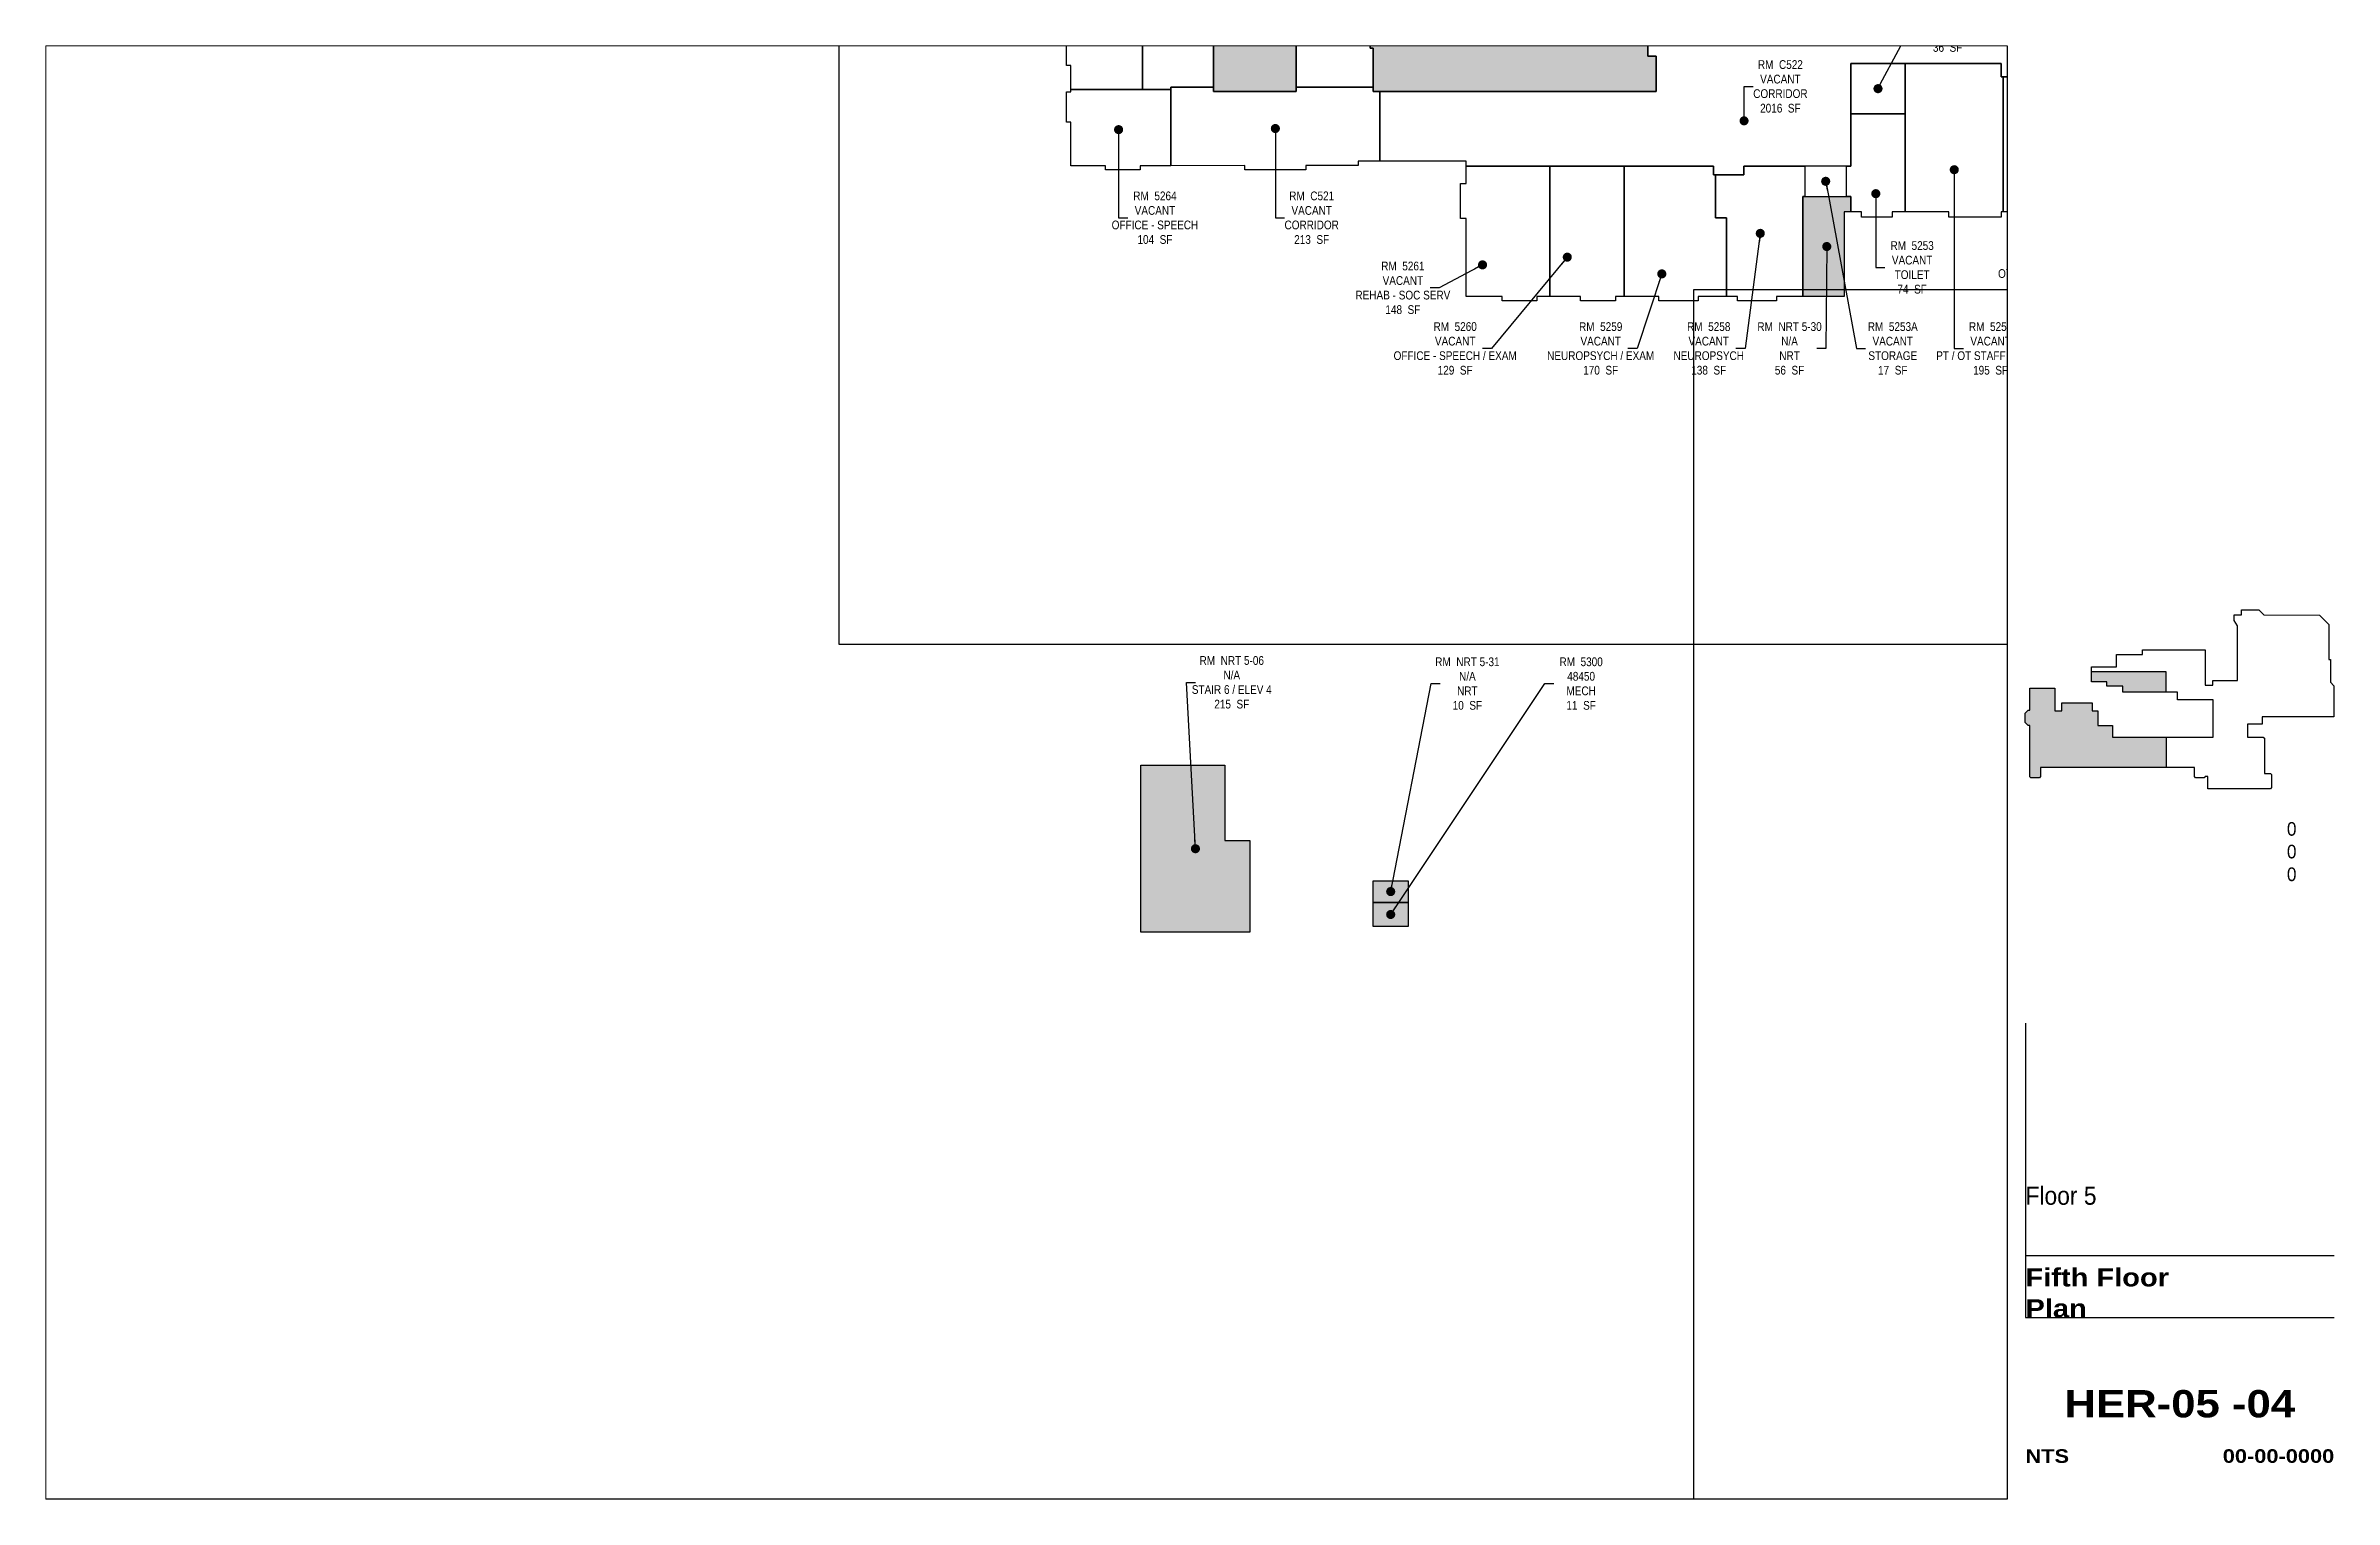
# Paper-space layout '04 new' of a CAD drawing. Header units: inches. Extents: x 0.8 to 16.5, y 0.5 to 10.5.
# The model-space entities are those that its viewports show. They can reach past a viewport. Long polylines and large blocks are cut down to what shows.
import ezdxf
from ezdxf.enums import TextEntityAlignment as Align

# ---------------------------------------------------------------- set-up
doc = ezdxf.new("R2010")
doc.units = ezdxf.units.IN
doc.header["$LTSCALE"] = 48
doc.header["$MEASUREMENT"] = 0
doc.layers.get('Defpoints').update_dxf_attribs({"color": 31})
for name, color, linetype in [('0-LABEL', 3, 'Continuous'), ('1-NRT', 200, 'Continuous'), ('1-NRT-PTN', 253, 'Continuous'), ('4-OCC', 6, 'Continuous'), ('4-OCC-PTN', 95, 'Continuous'), ('4-VACANT', 60, 'Continuous'), ('T-5', 5, 'Continuous'), ('T-8', 8, 'Continuous')]:
    doc.layers.add(name, color=color, linetype=linetype)
doc.layers.add('VP-Window', color=2, linetype='Continuous', plot=False)
doc.styles.add('Arial90', font='arial.ttf', dxfattribs={"width": 0.9})
doc.styles.add('ArialBlack', font='')
doc.styles.add('ArialN', font='ARIALN.TTF')
doc.styles.get('ArialBlack').set_extended_font_data('Arial Black')
doc.dimstyles.new('AB-200', dxfattribs={"dimscale": 200, "dimtxt": 0.070312, "dimasz": 0.0625, "dimexe": 0.0625, "dimexo": 0.125, "dimgap": 0.1875, "dimtad": 0, "dimdec": 4, "dimrnd": 0.0625, "dimzin": 0, "dimdsep": 46, "dimlunit": 4, "dimtxsty": 'ArialN', "dimblk": 'ARCHTICK', "dimcen": 0.0625, "dimclrd": 256, "dimclre": 256, "dimclrt": 256, "dimadec": 0, "dimazin": 0, "dimtfac": 1, "dimtdec": 4, "dimtofl": 0, "dimtmove": 2, "dimatfit": 3, "dimldrblk": 'DOT', "dimfxl": 0, "dimfrac": 2, "dimtolj": 1, "dimtzin": 0, "dimlwd": -1, "dimlwe": -1, "dimarcsym": 0})

# ---------------------------------------------------------------- blocks, each defined once
blk = doc.blocks.new('sheettext_11x17_occ')
at = {"layer": 'Defpoints'}
for p, q in [((0, 3.276), (0, 1.251)), ((0, 1.676), (2.125, 1.676)), ((0, 1.251), (2.125, 1.251))]:
    blk.add_line(p, q, dxfattribs=at)
at = {"style": 'Arial90', "width": 0.9}
for tag, p in [('INTERIORGROSSAREA', (1.865, 4.565)), ('USEABLEAREA', (1.865, 4.409)), ('COMMONAREA', (1.865, 4.253))]:
    blk.add_attdef(tag, text='', height=0.0938, dxfattribs=at).set_placement(p, align=Align.RIGHT)
blk.add_attdef('FLOOR', text='', height=0.125, dxfattribs=at).set_placement((0, 2.151), align=Align.TOP_LEFT)
at = {"layer": 'T-8', "style": 'ArialBlack'}
for tag, p, height in [('TITLE_1', (0, 1.464), 0.125), ('TITLE_2', (0, 1.251), 0.125), ('SCALE', (0, 0.25), 0.0938)]:
    blk.add_attdef(tag, p, '', height=height, dxfattribs=at)
blk.add_attdef('DWG#', text='', height=0.188, dxfattribs=at).set_placement((1.062, 0.751), align=Align.TOP_CENTER)
blk.add_attdef('DATE', text='', height=0.0938, dxfattribs=at).set_placement((2.125, 0.25), align=Align.RIGHT)
blk = doc.blocks.new('_ArchTick')
at = {"const_width": 0.15}
blk.add_lwpolyline([(-0.5, -0.5), (0.5, 0.5)], dxfattribs=at)
blk = doc.blocks.new('_Dot')
at = {"lineweight": -2}
blk.add_line((-0.5, 0), (-1, 0), dxfattribs=at)
at = {"const_width": 0.5}
blk.add_lwpolyline([(-0.25, 0, 1), (0.25, 0, 1)], format="xyb", close=True, dxfattribs=at)

msp = doc.modelspace()

# ---------------------------------------------------------------- hatches: boundary and pattern name
at = {"layer": '1-NRT-PTN'}
for points in [[(1498.44951, 1920.5), (1520.5, 1920.5), (1520.5, 1936.49498), (1876.5, 1936.49498), (1876.5, 1936.46016), (1888.11219, 1936.46016), (1888.11219, 1923), (1880.48651, 1923), (1880.48651, 1830.99211), (1892.28473, 1830.99211), (1892.28473, 1782.6466), (1502.62663, 1782.5), (1502.62663, 1842.05557), (1498.44951, 1842)], [(1282.77962, 1920.5), (1396.77962, 1920.5), (1396.77962, 1782.5), (1282.77962, 1782.5)], [(2151, 1500.5), (2094, 1500.5), (2094, 1638), (2160, 1638), (2160, 1617), (2151, 1617)], [(1333, 625.59662), (1183, 625.59662), (1183, 855.61699), (1298.5, 855.61699), (1298.5, 752.09662), (1333, 752.09662)], [(1502.75, 696.61699), (1550.75, 696.61699), (1550.75, 666.61699), (1502.75, 666.61699)]]:
    msp.add_hatch(color=256, dxfattribs=at).paths.add_polyline_path(points)
at = {"layer": '4-OCC-PTN'}
msp.add_hatch(color=55, dxfattribs=at).paths.add_polyline_path([(1502.75, 666.61699), (1550.75, 666.61699), (1550.75, 633.61699), (1502.75, 633.61699)])

# ---------------------------------------------------------------- linework, layer by layer
at = {"layer": '1-NRT'}
for points in [[(1498.44951, 1920.5), (1520.5, 1920.5), (1520.5, 1936.49498), (1876.5, 1936.49498), (1876.5, 1936.46016), (1888.11219, 1936.46016), (1888.11219, 1923), (1880.48651, 1923), (1880.48651, 1830.99211), (1892.28473, 1830.99211), (1892.28473, 1782.6466), (1502.62663, 1782.5), (1502.62663, 1842.05557), (1498.44951, 1842)], [(1282.77962, 1920.5), (1396.77962, 1920.5), (1396.77962, 1782.5), (1282.77962, 1782.5)], [(2151, 1500.5), (2094, 1500.5), (2094, 1638), (2160, 1638), (2160, 1617), (2151, 1617)], [(1333, 625.59662), (1183, 625.59662), (1183, 855.61699), (1298.5, 855.61699), (1298.5, 752.09662), (1333, 752.09662)], [(1502.75, 696.61699), (1550.75, 696.61699), (1550.75, 666.61699), (1502.75, 666.61699)]]:
    msp.add_lwpolyline(points, close=True, dxfattribs=at)
at = {"layer": '4-OCC'}
msp.add_lwpolyline([(1502.75, 666.61699), (1550.75, 666.61699), (1550.75, 633.61699), (1502.75, 633.61699)], close=True, dxfattribs=at)
at = {"layer": '4-VACANT'}
msp.add_lwpolyline([(2403, 1803), (2367, 1803), (2367, 1821), (2160, 1821), (2160, 1755), (2160, 1749), (2160, 1680), (2013, 1680), (2013, 1668), (1971, 1668), (1971, 1680), (1630.5, 1679.99296), (1630.5, 1686.5), (1512, 1686.5), (1512, 1782.5), (1892.28473, 1782.6466), (1892.28473, 1830.99211), (1880.48651, 1830.99211), (1880.48651, 1923)], dxfattribs=at)
for points in [[(1185, 1785.5), (1086.5, 1785.5), (1086.5, 1818.25502), (1080.5, 1818.25502), (1080.5, 1860.25502), (1086.5, 1860.25502), (1086.5, 1920.5), (1123.77962, 1920.5), (1123.77962, 1926.5), (1171.77962, 1926.5), (1171.77962, 1920.5), (1185, 1920.5)], [(1224, 1785.5), (1185, 1785.5), (1185, 1920.5), (1195.77962, 1920.5), (1195.77962, 1926.5), (1240.77962, 1926.5), (1240.77962, 1920.5), (1282.77962, 1920.5), (1282.77962, 1788.5), (1224, 1788.5)], [(1498.44951, 1920.5), (1498.44951, 1842), (1502.62663, 1842.05557), (1502.62663, 1788.52219), (1396.80425, 1788.52219), (1396.80425, 1920.5), (1417.77962, 1920.5), (1417.77962, 1926.5), (1468.77962, 1926.5), (1468.77962, 1920.5)], [(2160, 1821), (2235, 1821), (2235, 1752), (2160, 1752)], [(2235, 1617.00163), (2235, 1752), (2235, 1755), (2235, 1821), (2367, 1821), (2367, 1803), (2370, 1803), (2370, 1616.96908), (2367, 1616.96908), (2366.93133, 1609.66398), (2295, 1609.66398), (2294.96502, 1616.96908)], [(2370, 1616.96908), (2370, 1803), (2403, 1803), (2403, 1821), (2457, 1821), (2457, 1806), (2497.5, 1806), (2497.5, 1616.96908)], [(1224, 1785.5), (1224, 1680.5), (1182, 1680.5), (1182, 1674.68489), (1134, 1674.68489), (1134, 1680.5), (1086.5, 1680.5), (1086.5, 1740.25502), (1080.5, 1740.25502), (1080.5, 1782.25502), (1086.5, 1782.25502), (1086.5, 1785.5)], [(1512, 1782.5), (1512, 1686.5), (1482, 1686.5), (1482, 1680.56912), (1410, 1680.56912), (1410, 1674.71945), (1326, 1674.71945), (1326, 1680.56912), (1224, 1680.5), (1224, 1788.5), (1282.77962, 1788.5), (1282.77962, 1782.5), (1396.77962, 1782.5), (1396.77962, 1788.52219), (1502.62663, 1788.52219), (1502.62663, 1782.5)], [(2160, 1616.96908), (2160, 1638), (2154, 1638), (2154, 1680), (2160, 1680), (2160, 1752), (2235, 1752), (2235, 1617), (2217, 1616.96908), (2217.14924, 1609.48672), (2175, 1609.48672), (2175, 1616.96908)], [(1630.5, 1679.99296), (1746, 1679.99535), (1746, 1500.5), (1728, 1500.5), (1728, 1494.75), (1680, 1494.75), (1680, 1500.5), (1630.5, 1500.5), (1630.5, 1608), (1623, 1608), (1623, 1656), (1630.5, 1656)], [(1746, 1500.5), (1746, 1679.99535), (1848, 1679.99643), (1848, 1500.5), (1836, 1500.5), (1836, 1494.75), (1788, 1494.75), (1788, 1500.5)], [(1848, 1500.5), (1848, 1679.99643), (1971, 1680), (1971, 1668), (1974, 1668), (1973.98509, 1608.73736), (1988.97412, 1608.73736), (1988.97412, 1500.5), (1950, 1500.5), (1950, 1494.75), (1896, 1494.75), (1896, 1500.5)], [(1988.97412, 1500.5), (1988.97412, 1608.73736), (1973.98509, 1608.73736), (1974, 1668), (2013, 1668), (2013, 1680), (2097, 1680), (2097, 1638), (2094, 1638), (2094, 1500.5), (2058, 1500.5), (2058, 1494.75), (2004, 1494.75), (2004, 1500.5)], [(2097, 1638), (2154, 1638), (2154, 1680), (2097, 1680)]]:
    msp.add_lwpolyline(points, close=True, dxfattribs=at)
at = {"layer": 'VP-Window', "color": 5}
for points in [[(767.5, 3021.50095), (3467.5, 3021.50095), (3467.5, 1021.50095), (767.5, 1021.50095)], [(1943.5, -490.49905), (4643.5, -490.49905), (4643.5, 1509.50095), (1943.5, 1509.50095)]]:
    msp.add_lwpolyline(points, close=True, dxfattribs=at)
at = {"layer": 'VP-Window'}
msp.add_lwpolyline([(-324.5, 1845.50095), (2375.5, 1845.50095), (2375.5, -154.49905), (-324.5, -154.49905)], close=True, dxfattribs=at)

# ---------------------------------------------------------------- texts
at = {"layer": '0-LABEL', "char_height": 12, "attachment_point": 5, "style": 'ArialN'}
for s, insert in [('RM  5252\\PVACANT\\PLOCKERS\\P36  SF', (2293.35859, 1873.17534)), ('RM  C522\\PVACANT\\PCORRIDOR\\P2016  SF', (2063.15922, 1789.57858)), ('RM  5264\\PVACANT\\POFFICE - SPEECH\\P104  SF', (1202.25, 1608.86977)), ('RM  C521\\PVACANT\\PCORRIDOR\\P213  SF', (1418, 1608.86977)), ('RM  5253\\PVACANT\\PTOILET\\P74  SF', (2244.5, 1540.5)), ('RM  5249\\PVACANT\\POT / PT QUIET TREATMENT\\P172  SF', (2453.66556, 1542)), ('RM  5261\\PVACANT\\PREHAB - SOC SERV\\P148  SF', (1543.5, 1512.36919)), ('RM  5260\\PVACANT\\POFFICE - SPEECH / EXAM\\P129  SF', (1615.5, 1429)), ('RM  5259\\PVACANT\\PNEUROPSYCH / EXAM\\P170  SF', (1815.81192, 1429)), ('RM  5258\\PVACANT\\PNEUROPSYCH\\P138  SF', (1964.51615, 1429)), ('RM  NRT 5-30\\PN/A\\PNRT\\P56  SF', (2075.75009, 1429)), ('RM  5253A\\PVACANT\\PSTORAGE\\P17  SF', (2217.83597, 1429)), ('RM  5250\\PVACANT\\PPT / OT STAFF OFFICE\\P195  SF', (2352.5, 1429)), ('RM  NRT 5-06\\PN/A\\PSTAIR 6 / ELEV 4\\P215  SF', (1308, 969.5387)), ('RM  NRT 5-31\\PN/A\\PNRT\\P10  SF', (1632.31791, 967.79888)), ('RM  5300\\P48450\\PMECH\\P11  SF', (1788.883, 967.79888))]:
    msp.add_mtext(s, dxfattribs=dict(at, insert=insert))

# ---------------------------------------------------------------- leaders
at = {"layer": '0-LABEL', "annotation_type": 0, "has_hookline": 1}
for points, hookline_direction, text_width in [([(1695.36712, 1859.49749), (1695.36712, 2209.5), (1707.86712, 2209.5)], 0, 108.6794), ([(1233.88981, 1856), (1214.74081, 2081.86896), (1202.24081, 2081.86896)], 1, 196.15007), ([(1132.75, 1856), (1108.35061, 1992.5), (1095.85061, 1992.5)], 1, 117.29877), ([(1339.77962, 1851.5), (1331.25822, 1992.5), (1318.75822, 1992.5)], 1, 84.99045), ([(1449.71544, 1857.5111), (1465.25108, 1992.5), (1452.75108, 1992.5)], 1, 94.80491), ([(2197.5, 1786.5), (2243.35859, 1873.17534), (2255.85859, 1873.17534)], 0, 63.99454), ([(2013.15922, 1742.23498), (2013.15922, 1789.57858), (2025.65922, 1789.57858)], 0, 73.9809), ([(1152.25, 1730.09244), (1152.25, 1608.86977), (1164.75, 1608.86977)], 0, 117.29877), ([(1368, 1731.62082), (1368, 1608.86977), (1380.5, 1608.86977)], 0, 73.9809), ([(2302.5, 1674.98261), (2302.5, 1429), (2315, 1429)], 0, 147.92087), ([(2125.5, 1659), (2167.83597, 1429), (2180.33597, 1429)], 0, 67.74352), ([(2194.5, 1642.00984), (2194.5, 1540.5), (2207, 1540.5)], 0, 57.88813), ([(2035.49255, 1587.375), (2014.51615, 1429), (2002.01615, 1429)], 1, 94.80491), ([(2127, 1569.25), (2125.75009, 1429), (2113.25009, 1429)], 1, 86.85675), ([(1653.13536, 1544.0555), (1593.5, 1512.36919), (1581, 1512.36919)], 1, 129.44611), ([(1769.81208, 1554.6292), (1665.5, 1429), (1653, 1429)], 1, 167.83629), ([(1899.94492, 1531.62552), (1865.81192, 1429), (1853.31192, 1429)], 1, 145.34243), ([(1258, 740.60681), (1245.5, 969.5387), (1258, 969.5387)], 0, 108.72851), ([(1526.75, 650.11699), (1738.883, 967.79888), (1751.383, 967.79888)], 0, 57.86357), ([(1526.75, 681.61699), (1582.31791, 967.79888), (1594.81791, 967.79888)], 0, 84.99045)]:
    msp.add_leader(points, dimstyle='AB-200', dxfattribs=dict(at, hookline_direction=hookline_direction, text_width=text_width))

psp = doc.layouts.new('04 new')

# ---------------------------------------------------------------- hatches: boundary and pattern name
at = {"layer": 'T-8'}
for points in [[(15.344, 6.053), (15.344, 6.193), (14.83, 6.193), (14.83, 6.123), (14.935, 6.123), (14.935, 6.095), (15.044, 6.095), (15.044, 6.053)], [(14.975, 5.744), (14.975, 5.823), (14.873, 5.823), (14.873, 5.925), (14.835, 5.925), (14.835, 5.98), (14.626, 5.98), (14.626, 5.925), (14.576, 5.925), (14.576, 6.08), (14.406, 6.08), (14.406, 5.928), (14.393, 5.928), (14.373, 5.909), (14.373, 5.843), (14.393, 5.824), (14.406, 5.824), (14.406, 5.471), (14.413, 5.464), (14.472, 5.464), (14.479, 5.472), (14.479, 5.535), (15.344, 5.535), (15.344, 5.744)]]:
    psp.add_hatch(color=256, dxfattribs=at).paths.add_polyline_path(points)

# ---------------------------------------------------------------- linework, layer by layer
psp.add_line((15.344, 5.744), (15.344, 5.535), dxfattribs=at)
psp.add_lwpolyline([(15.811, 6.585), (15.861, 6.585), (15.861, 6.619), (15.982, 6.619), (16.016, 6.584), (16.399, 6.583), (16.463, 6.519), (16.463, 6.278), (16.474, 6.278), (16.474, 6.121), (16.498, 6.097), (16.498, 5.884), (16.004, 5.884), (16.004, 5.833), (15.903, 5.833), (15.903, 5.744), (16.012, 5.744), (16.02, 5.737), (16.02, 5.493), (16.062, 5.493), (16.069, 5.486), (16.069, 5.396), (16.062, 5.388), (15.631, 5.388), (15.631, 5.472), (15.612, 5.472), (15.605, 5.464), (15.546, 5.464), (15.538, 5.472), (15.538, 5.535), (14.479, 5.535), (14.479, 5.472), (14.472, 5.464), (14.413, 5.464), (14.406, 5.471), (14.406, 5.824), (14.393, 5.824), (14.373, 5.843), (14.373, 5.909), (14.393, 5.928), (14.406, 5.928), (14.406, 6.08), (14.576, 6.08), (14.576, 5.925), (14.626, 5.925), (14.626, 5.98), (14.835, 5.98), (14.835, 5.925), (14.873, 5.925), (14.873, 5.823), (14.975, 5.823), (14.975, 5.744), (15.666, 5.744), (15.666, 5.999), (15.421, 5.999), (15.421, 6.053), (15.044, 6.053), (15.044, 6.095), (14.935, 6.095), (14.935, 6.123), (14.83, 6.123), (14.83, 6.228), (15.001, 6.228), (15.001, 6.313), (15.181, 6.313), (15.181, 6.345), (15.612, 6.345), (15.612, 6.1), (15.664, 6.1), (15.664, 6.134), (15.835, 6.134), (15.835, 6.51), (15.811, 6.545)], close=True, dxfattribs=at)
psp.add_lwpolyline([(15.344, 6.053), (15.344, 6.193), (14.83, 6.193)], dxfattribs=at)

# ---------------------------------------------------------------- block references
at = {"layer": 'T-5'}
psp.add_blockref('sheettext_11x17_occ', (14.375, 0.5), dxfattribs=at).add_auto_attribs({'FLOOR': 'Floor 5', 'TITLE_1': 'Fifth Floor', 'TITLE_2': 'Plan', 'DWG#': 'HER-05 -04', 'SCALE': 'NTS', 'DATE': '00-00-0000', 'COMMONAREA': '0', 'USEABLEAREA': '0', 'INTERIORGROSSAREA': '0'})

# ---------------------------------------------------------------- viewports
at = {"layer": 'Defpoints'}
vp = psp.add_viewport(center=(7.5, 5.5), size=(13.5, 10), view_center_point=(1025.5, 845.5), view_height=2000, dxfattribs=at)
vp.frozen_layers = ['Defpoints']

doc.saveas('drawing.dxf')
